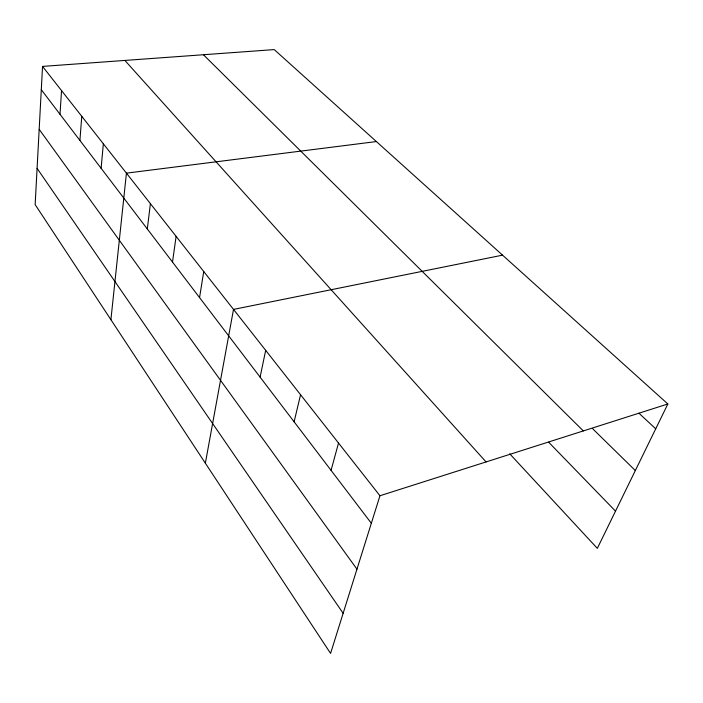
<?xml version="1.0" encoding="UTF-8"?>
<svg xmlns="http://www.w3.org/2000/svg" width="703" height="703" viewBox="0 0 703 703"><rect width="100%" height="100%" fill="white"/><g stroke="black" fill="none" stroke-linecap="round" stroke-linejoin="round"><path stroke-width="1.05" d="M42.54 66.407L35.15 204.608L330.577 653.403L379.954 495.756L667.85 403.979L274.24 49.597L42.54 66.407L379.954 495.756M60.001 114.281L61.539 90.582M79.905 140.424L81.768 116.32M101.118 168.298L103.35 143.781M110.907 319.698L126.426 173.149L376.386 141.558M147.314 228.976L150.398 203.659M172.507 262.07L176.11 236.366M199.555 297.606L203.738 271.525M205.355 463.18L233.51 309.408L502.548 255.154M260.092 377.124L265.681 350.349M294.109 421.809L300.568 394.743M331.06 470.351L338.521 443.031M667.85 403.979L597.33 548.366L509.737 453.813M638.939 413.197L655.723 428.804M592.532 428.602L635.336 470.562M203.422 54.729L583.323 430.921M548.63 442.178L615.512 511.143M124.862 60.432L486.063 461.933M41.292 89.703L371.342 523.26M39.175 129.326L356.966 569.158M37.092 168.351L343.143 613.306"/></g></svg>
